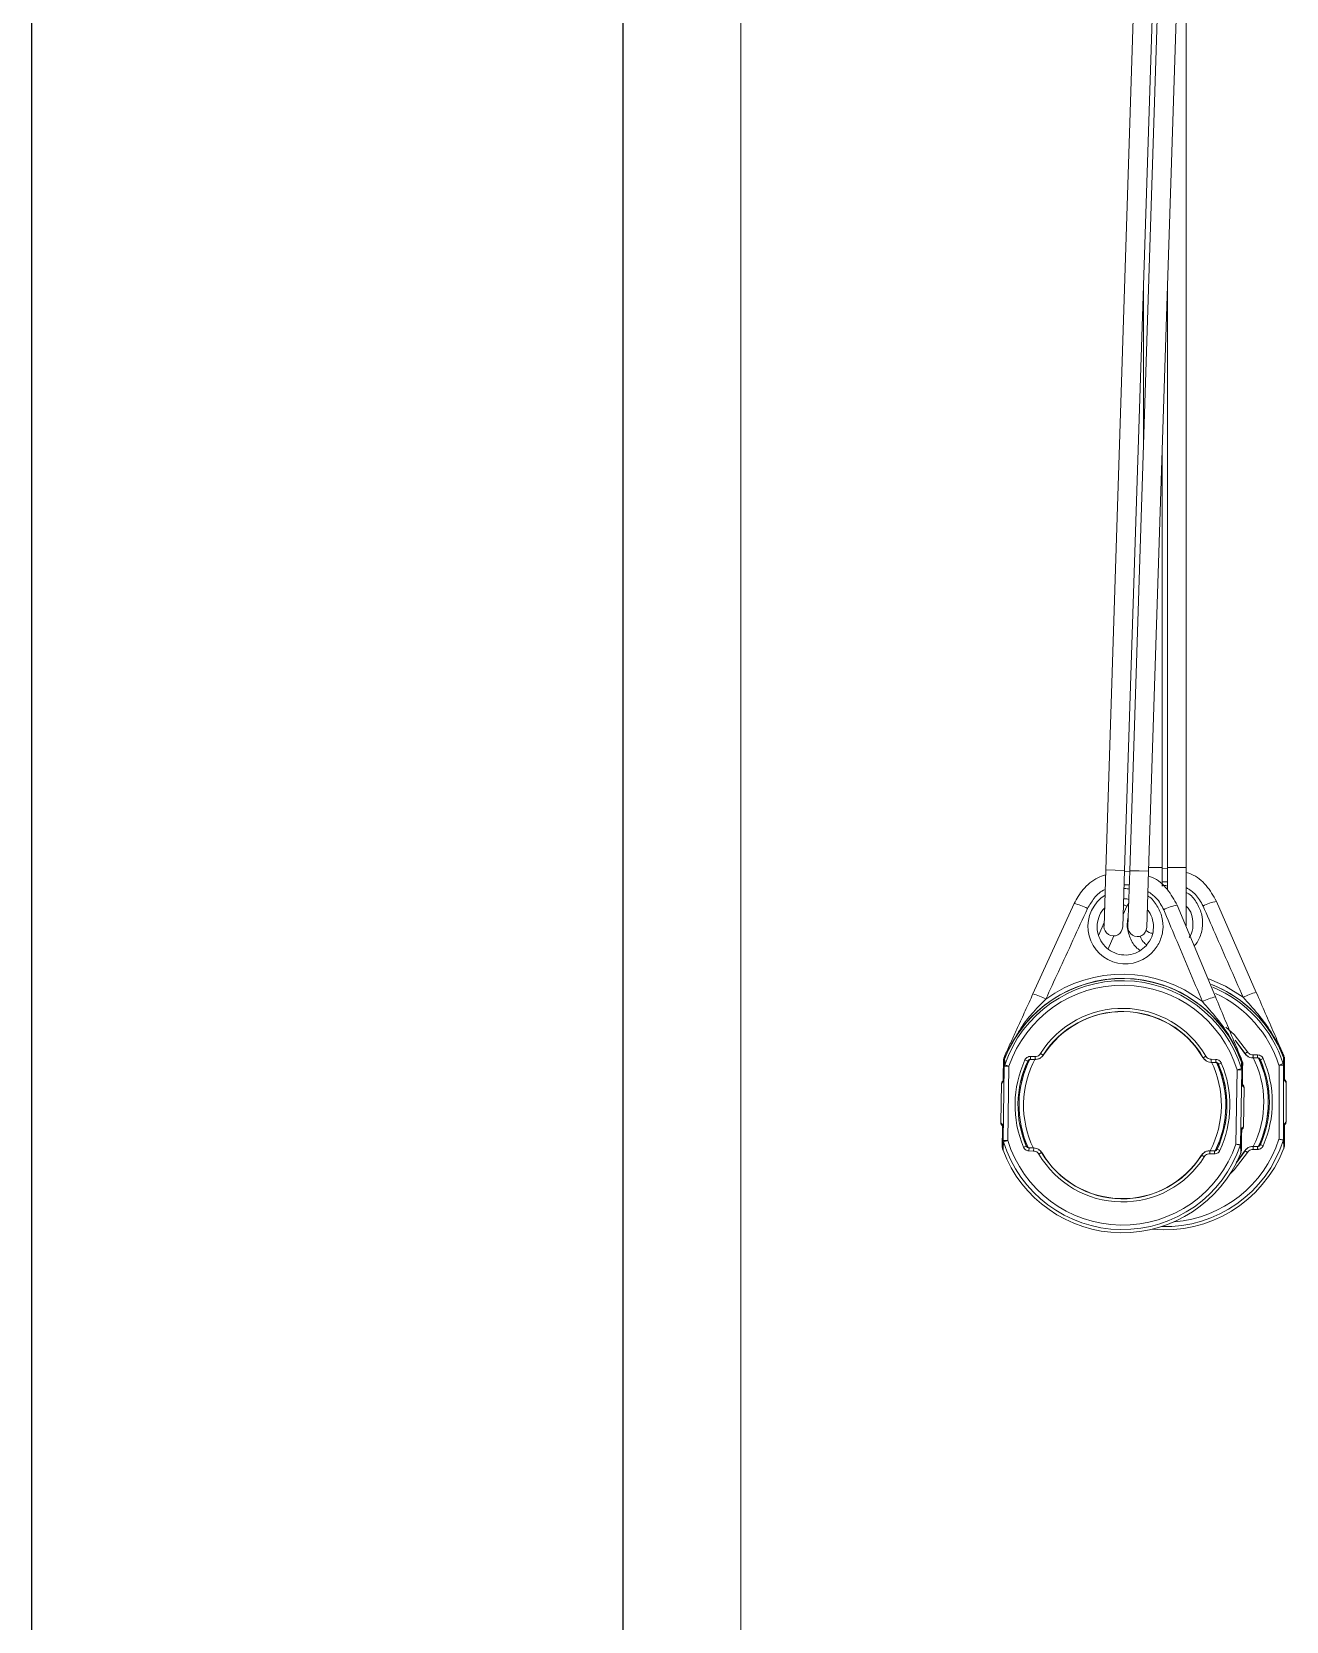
# Model space of a CAD drawing. Header units: millimetres. Extents: x -71336 to -35435, y -26189 to 22712.
# Drawn here: x -63671 to -63564.9, y -17714.4 to -17579.9 of the extents above; entities that cross this region are included whole.
import ezdxf

# ---------------------------------------------------------------- set-up
doc = ezdxf.new("R2010")
doc.units = ezdxf.units.MM
doc.layers.add('SC - Containment', color=30, linetype='Continuous')
doc.layers.add('SC - Equipment', color=7, linetype='Continuous', lineweight=13)

# ---------------------------------------------------------------- blocks, each defined once
blk = doc.blocks.new('CHIEF MSM1U - SIDE')
at = {"layer": 'SC - Equipment', "color": 146, "true_color": 0x105689}
for p, q in [((-37.68, -247.27), (-37.68, -336.3)), ((-37.38, -247.26), (-34.49, -336.62)), ((-32.9, -336.57), (-35.79, -247.21)), ((-35.34, -247.19), (-32.46, -336.55)), ((-30.87, -336.5), (-33.76, -247.14)), ((-36.1, -336.3), (-36.1, -286.81)), ((-34.07, -300.53), (-34.07, -286.78)), ((-35.65, -300.56), (-35.65, -336.3)), ((-37.68, -336.3), (-37.68, -341.07)), ((-36.89, -336.3), (-37.68, -336.3)), ((-36.1, -336.3), (-36.89, -336.3)), ((-36.1, -338.22), (-36.1, -336.3)), ((-36.1, -336.36), (-35.65, -336.37)), ((-35.65, -336.3), (-35.65, -337.87)), ((-34.5, -336.3), (-35.65, -336.3)), ((-33.69, -336.59), (-34.49, -336.62)), ((-34.49, -336.62), (-34.33, -341.38)), ((-32.9, -336.57), (-33.69, -336.59)), ((-32.75, -341.33), (-32.9, -336.57)), ((-32.9, -336.62), (-32.45, -336.63)), ((-30.87, -336.5), (-32.46, -336.55)), ((-32.46, -336.55), (-32.3, -341.31)), ((-30.72, -341.26), (-30.87, -336.5)), ((-35.65, -337.52), (-36.1, -337.51)), ((-32.42, -337.77), (-32.86, -337.77)), ((-43.6, -346.86), (-40.24, -339.16)), ((-40.15, -347.24), (-36.92, -339.49)), ((-32.65, -339.56), (-32.81, -339.31)), ((-32.34, -340.28), (-32.65, -339.56)), ((-28.19, -339.35), (-24.71, -346.99)), ((-37.68, -341.07), (-37.67, -341.24)), ((-30.73, -340.96), (-30.27, -341.99)), ((-31.06, -343.17), (-31.55, -342.07)), ((-41.82, -350.9), (-42.65, -352.02)), ((-45.71, -351.86), (-45.77, -351.83)), ((-43.72, -352.15), (-43.33, -352.15)), ((-43.72, -352.15), (-43.72, -352.4)), ((-43.33, -352.15), (-43.33, -352.4)), ((-42.87, -351.89), (-42.65, -352.02)), ((-42.65, -352.02), (-42.62, -352.01)), ((-42.62, -352.01), (-41.88, -350.99)), ((-42.18, -352.27), (-42.24, -352.24)), ((-39.34, -352.26), (-39.12, -352.39)), ((-25.61, -352.15), (-25.57, -352.17)), ((-25.36, -352.03), (-25.57, -352.17)), ((-24.89, -352.28), (-24.5, -352.28)), ((-24.5, -352.53), (-24.5, -352.28)), ((-22.52, -351.95), (-23.07, -350.99)), ((-22.52, -351.95), (-22.46, -351.92)), ((-45.99, -352.69), (-45.99, -352.86)), ((-45.99, -352.86), (-45.99, -353.7)), ((-45.99, -352.86), (-45.99, -353.7)), ((-45.99, -352.86), (-45.99, -352.86)), ((-45.94, -352.49), (-45.94, -352.45)), ((-45.92, -353.01), (-45.94, -352.49)), ((-45.92, -359.39), (-45.92, -353.01)), ((-45.53, -353.01), (-45.92, -353.01)), ((-45.9, -352.32), (-45.9, -352.35)), ((-45.89, -352.89), (-45.53, -353.01)), ((-45.53, -353.01), (-45.53, -359.29)), ((-44.18, -352.45), (-43.95, -352.56)), ((-43.72, -352.4), (-43.33, -352.4)), ((-42.92, -352.3), (-42.88, -352.28)), ((-42.45, -353.11), (-42.45, -353.28)), ((-42.45, -353.28), (-42.44, -354.12)), ((-42.45, -353.28), (-42.44, -354.12)), ((-42.45, -353.28), (-42.45, -353.28)), ((-42.41, -352.91), (-42.41, -352.87)), ((-42.38, -353.42), (-42.41, -352.91)), ((-42.28, -359.8), (-42.38, -353.42)), ((-41.98, -353.42), (-42.38, -353.42)), ((-42.37, -352.74), (-42.37, -352.77)), ((-42.35, -353.3), (-41.98, -353.42)), ((-41.98, -353.42), (-41.88, -359.7)), ((-40.65, -352.84), (-40.42, -352.94)), ((-40.19, -352.53), (-39.8, -352.52)), ((-40.19, -352.53), (-40.18, -352.79)), ((-40.18, -352.79), (-39.79, -352.78)), ((-39.8, -352.52), (-39.79, -352.78)), ((-39.39, -352.67), (-39.35, -352.65)), ((-39.12, -352.39), (-39.09, -352.37)), ((-25.33, -352.42), (-25.3, -352.44)), ((-24.89, -352.54), (-24.89, -352.28)), ((-24.89, -352.54), (-24.5, -352.53)), ((-24.44, -352.53), (-24.38, -352.6)), ((-24.26, -352.68), (-24.03, -352.57)), ((-22.68, -353.11), (-22.32, -352.98)), ((-22.28, -353.1), (-22.68, -353.11)), ((-22.58, -359.38), (-22.68, -353.11)), ((-22.31, -352.45), (-22.32, -352.41)), ((-22.27, -352.58), (-22.28, -353.1)), ((-22.28, -353.1), (-22.18, -359.38)), ((-22.27, -352.55), (-22.27, -352.58)), ((-22.22, -352.55), (-22.25, -352.42)), ((-22.2, -353.79), (-22.22, -352.8)), ((-22.2, -353.79), (-22.22, -352.8)), ((-22.22, -352.8), (-22.22, -352.8)), ((-46.01, -354.35), (-46.14, -354.48)), ((-46.14, -354.48), (-46.14, -357.82)), ((-46.14, -354.48), (-46.14, -357.82)), ((-46, -354.24), (-46.06, -354.3)), ((-45.99, -353.7), (-45.99, -353.7)), ((-42.44, -354.77), (-42.57, -354.9)), ((-42.57, -354.9), (-42.51, -358.24)), ((-42.57, -354.9), (-42.51, -358.24)), ((-42.44, -354.66), (-42.5, -354.72)), ((-42.44, -354.12), (-42.44, -354.12)), ((-23.74, -354.5), (-23.74, -354.47)), ((-22.2, -353.79), (-22.2, -353.79)), ((-22.17, -354.44), (-22.18, -354.4)), ((-22.05, -354.57), (-22.17, -354.44)), ((-22.12, -354.39), (-22.16, -354.35)), ((-21.99, -357.9), (-22.05, -354.57)), ((-21.99, -357.91), (-22.05, -354.57)), ((-46.14, -357.82), (-46.01, -357.94)), ((-46.06, -358), (-46.03, -358.03)), ((-45.99, -358.59), (-45.99, -359.58)), ((-45.99, -358.59), (-45.99, -359.58)), ((-45.99, -358.59), (-45.99, -358.59)), ((-42.51, -358.24), (-42.39, -358.36)), ((-42.44, -358.41), (-42.4, -358.45)), ((-22.12, -358.03), (-21.99, -357.91)), ((-22.12, -358.08), (-22.12, -358.03)), ((-22.12, -358.15), (-22.07, -358.09)), ((-22.11, -359.67), (-22.12, -358.68)), ((-22.11, -359.67), (-22.12, -358.68)), ((-22.12, -358.68), (-22.12, -358.68)), ((-45.97, -359.97), (-46, -359.83)), ((-45.99, -359.58), (-45.99, -359.58)), ((-45.92, -359.39), (-45.94, -359.96)), ((-44.18, -359.84), (-43.95, -359.74)), ((-43.85, -359.85), (-43.85, -359.85)), ((-43.78, -359.89), (-43.83, -359.82)), ((-43.33, -359.89), (-43.72, -359.89)), ((-43.72, -360.14), (-43.72, -359.89)), ((-43.33, -360.14), (-43.72, -360.14)), ((-43.33, -360.14), (-43.33, -359.89)), ((-42.89, -360.01), (-42.92, -359.99)), ((-42.65, -360.27), (-42.87, -360.4)), ((-42.62, -360.29), (-42.65, -360.27)), ((-42.65, -360.27), (-41.89, -361.31)), ((-41.93, -361.23), (-42.62, -360.29)), ((-42.36, -359.01), (-42.34, -360)), ((-42.36, -359.01), (-42.34, -360)), ((-42.36, -359.01), (-42.36, -359.01)), ((-42.34, -360), (-42.34, -360)), ((-42.31, -360.39), (-42.34, -360.25)), ((-42.28, -359.8), (-42.29, -360.38)), ((-40.53, -360.23), (-40.3, -360.12)), ((-40.2, -360.23), (-40.2, -360.23)), ((-40.13, -360.27), (-40.18, -360.2)), ((-39.67, -360.26), (-40.06, -360.27)), ((-40.06, -360.52), (-40.06, -360.27)), ((-39.67, -360.52), (-39.67, -360.26)), ((-25.18, -360.13), (-25.21, -360.15)), ((-24.38, -360.02), (-24.77, -360.02)), ((-24.77, -360.02), (-24.76, -360.28)), ((-24.37, -360.27), (-24.76, -360.28)), ((-24.38, -360.02), (-24.37, -360.27)), ((-24.26, -359.94), (-24.32, -360.02)), ((-24.15, -359.86), (-23.91, -359.96)), ((-22.21, -359.5), (-22.58, -359.38)), ((-22.58, -359.38), (-22.18, -359.38)), ((-22.18, -359.38), (-22.15, -360.04)), ((-22.17, -360.19), (-22.18, -360.22)), ((-22.12, -360.06), (-22.1, -359.92)), ((-22.11, -359.67), (-22.11, -359.67)), ((-39.67, -360.52), (-40.06, -360.52)), ((-39.23, -360.38), (-39.26, -360.36)), ((-38.99, -360.63), (-39.2, -360.77)), ((-38.95, -360.65), (-38.99, -360.63)), ((-25.44, -360.42), (-25.47, -360.43)), ((-25.44, -360.42), (-25.22, -360.54))]:
    blk.add_line(p, q, dxfattribs=at)
at = {"layer": 'SC - Equipment', "color": 146, "true_color": 0x105689, "flags": 128}
for points in [[(-32.65, -339.56), (-32.43, -339.47), (-32.36, -339.44)], [(-42.5, -347.28), (-41, -346.33), (-39.59, -345.72)], [(-42.87, -351.89), (-41.73, -350.42), (-41.04, -349.79)], [(-46.01, -354.35), (-46.01, -354.3), (-45.99, -354.26)], [(-42.44, -354.77), (-42.44, -354.72), (-42.43, -354.67)], [(-46, -358.03), (-46.01, -357.99), (-46.01, -357.94)], [(-42.37, -358.45), (-42.38, -358.41), (-42.39, -358.36)], [(-23.7, -358.13), (-23.7, -358.13), (-23.7, -358.12)], [(-41.39, -362.2), (-41.73, -361.87), (-42.87, -360.4)]]:
    blk.add_lwpolyline(points, dxfattribs=at)
at = {"layer": 'SC - Equipment', "color": 146, "true_color": 0x105689}
for centre, radius, start, end in [((-32.52, -341.29), 3.16, 225.9651, 57.1397), ((-41.04, -343.29), 4.21, 62.4653, 79.0136), ((-37.65, -343.63), 4.21, 63.39, 79.9384), ((-27.32, -343.46), 4.21, 101.9111, 118.4595), ((-33.54, -341.35), 0.794, 181.8517, 1.8517), ((-31.51, -341.29), 0.794, 181.8517, 1.8517), ((-34.86, -341.07), 0.794, 273.0076, 315.9489), ((-32.28, -356.4), 11.07, 54.1628, 127.6867), ((-35.87, -356.15), 10.72, 111.7273, 159.2788), ((-35.87, -356.15), 10.53, 112.6735, 161.9812), ((-35.87, -356.15), 10.71, 111.6261, 141.6196), ((-45.41, -353.25), 6.65, 64.022, 74.1649), ((-32.28, -356.4), 10.72, 21.6459, 160.2036), ((-32.28, -356.4), 10.53, 18.9435, 162.906), ((-32.28, -356.4), 10.15, 18.9435, 162.906), ((-32.28, -356.4), 10.71, 30.4225, 142.5443), ((-35.87, -356.15), 10.15, 115.0419, 161.9812), ((-41.86, -353.66), 6.65, 64.9468, 75.0897), ((-32.28, -356.4), 8.19, 32.259, 149.5905), ((-22.79, -353.35), 6.65, 106.7598, 116.9027), ((-32.28, -356.4), 7.93, 32.259, 149.5905), ((-32.28, -356.4), 7.91, 32.493, 149.3565), ((-35.87, -356.15), 10.8, 158.5708, 159.1931), ((-45.56, -352.35), 0.395, 158.5723, 180.1023), ((-35.87, -356.15), 10.8, 156.4218, 158.5708), ((-35.87, -356.15), 10.73, 156.4218, 159.0986), ((-32.28, -356.4), 10.8, 157.3466, 159.4955), ((-32.28, -356.4), 10.73, 157.3466, 160.0234), ((-32.28, -356.4), 10.73, 21.8261, 24.5029), ((-32.28, -356.4), 10.8, 22.354, 24.5029), ((-36.27, -356.15), 10.4, 158.5708, 159.2097), ((-45.7, -352.46), 0.248, 144.864, 178.1058), ((-45.66, -352.5), 0.283, 149.8813, 178.6726), ((-45.66, -353.01), 0.259, 151.1111, 178.5153), ((-35.87, -356.15), 9.09, 156.0304, 203.9696), ((-35.87, -356.15), 8.84, 156.0304, 203.9696), ((-35.87, -356.15), 8.75, 154.4318, 205.7744), ((-35.87, -356.15), 8.77, 157.6044, 164.2684), ((-35.87, -356.15), 8.37, 152.6578, 206.6101), ((-32.68, -356.41), 10.4, 159.4955, 160.1344), ((-32.28, -356.4), 10.8, 159.4955, 160.1178), ((-42.02, -352.76), 0.395, 159.497, 181.027), ((-42.16, -352.87), 0.248, 145.7887, 179.0306), ((-42.12, -352.91), 0.283, 150.806, 179.5974), ((-42.12, -353.43), 0.259, 152.0359, 179.44), ((-32.28, -356.4), 9.09, 156.9551, 204.8944), ((-32.28, -356.4), 8.84, 156.9551, 204.8944), ((-32.28, -356.4), 8.75, 155.189, 206.2229), ((-32.28, -356.4), 8.77, 158.5291, 165.1931), ((-32.28, -356.4), 8.37, 153.8638, 207.4895), ((-32.28, -356.4), 8.37, 334.1867, 28.3188), ((-32.28, -356.4), 8.75, 335.7225, 26.6432), ((-32.28, -356.4), 8.84, 336.9551, 24.8944), ((-32.28, -356.4), 8.77, 16.6563, 23.3204), ((-32.28, -356.4), 9.09, 336.9551, 24.8944), ((-22.52, -352.56), 0.248, 2.8189, 36.0608), ((-22.54, -353.11), 0.259, 2.4095, 29.8136), ((-22.56, -352.59), 0.283, 2.2521, 31.0435), ((-22.66, -352.45), 0.395, 0.8225, 22.3525), ((-32.28, -356.4), 10.8, 21.662, 22.354), ((-31.88, -356.39), 10.4, 21.6697, 22.354), ((-45.88, -354.48), 0.254, 135.0034, 180.044), ((-35.87, -356.15), 8.75, 168.4467, 191.5533), ((-42.31, -354.89), 0.254, 135.9281, 180.9687), ((-32.28, -356.4), 8.75, 169.3714, 192.4781), ((-22.3, -354.57), 0.254, 0.8807, 45.9213), ((-45.88, -357.82), 0.254, 179.956, 224.9966), ((-35.87, -356.15), 8.77, 195.7316, 202.3956), ((-42.26, -358.23), 0.254, 180.8807, 225.9213), ((-32.28, -356.4), 8.77, 196.6563, 203.3204), ((-32.28, -356.4), 8.77, 338.5291, 345.1931), ((-22.25, -357.91), 0.254, 315.9281, 0.9687), ((-36.27, -356.15), 10.4, 200.7449, 201.5259), ((-35.87, -356.15), 10.8, 200.7372, 201.4906), ((-35.87, -356.15), 10.8, 201.4906, 275.5682), ((-35.87, -356.15), 10.53, 197.6852, 271.56), ((-35.87, -356.15), 10.15, 198.0188, 265.551), ((-32.68, -356.41), 10.4, 201.6697, 202.4507), ((-32.28, -356.4), 10.53, 198.6099, 342.906), ((-32.28, -356.4), 10.8, 202.4154, 339.286), ((-32.28, -356.4), 10.15, 198.9435, 342.906), ((-22.44, -359.38), 0.259, 332.0359, 359.44), ((-32.28, -356.4), 10.8, 339.4353, 340.1875), ((-31.88, -356.39), 10.4, 339.4547, 340.1798), ((-32.28, -356.4), 10.8, 201.662, 202.4154), ((-32.28, -356.4), 8.19, 212.259, 329.5905), ((-32.28, -356.4), 7.93, 212.259, 329.5905), ((-32.28, -356.4), 7.91, 212.493, 329.3565)]:
    blk.add_arc(centre, radius, start, end, dxfattribs=at)
for centre, major_axis, start_param, end_param in [((-22.2, -352.8), (-0.011, 0.651), 1.182438, 1.570796), ((-46.01, -353.7), (0, 0.651), 3.167773, 3.841503), ((-46.01, -353.7), (0, 0.651), 3.841503, 4.712389), ((-42.46, -354.12), (-0.011, 0.651), 3.841503, 4.712389), ((-42.46, -354.12), (-0.011, 0.651), 3.167773, 3.841503), ((-22.18, -353.79), (-0.011, 0.651), 1.570796, 2.759737), ((-22.18, -353.79), (-0.011, 0.651), 2.759737, 3.115413), ((-46.01, -358.59), (0, 0.651), 5.901329, 6.257005), ((-46.01, -358.59), (0, 0.651), 4.712389, 5.901329), ((-42.38, -359.01), (-0.011, 0.651), 5.901329, 6.257005), ((-42.38, -359.01), (-0.011, 0.651), 4.712389, 5.901329), ((-22.11, -358.68), (-0.011, 0.651), 0.69991, 1.570796), ((-22.11, -358.68), (-0.011, 0.651), 0.02618, 0.69991), ((-46.01, -359.58), (0, 0.651), 4.324031, 4.712389), ((-42.36, -360), (-0.011, 0.651), 4.324031, 4.712389), ((-22.09, -359.67), (-0.011, 0.651), 1.570796, 1.959154)]:
    blk.add_ellipse(centre, major_axis=major_axis, ratio=0.026186, start_param=start_param, end_param=end_param, dxfattribs=at)
for points, knots in [([(-40.24, -339.16), (-39.97, -338.7), (-39.44, -337.77), (-38.47, -336.95), (-37.82, -336.76), (-37.68, -336.72)], [0, 0, 0, 0, 0.440898, 0.882048, 1, 1, 1, 1]), ([(-36.92, -339.49), (-36.66, -339.02), (-36.15, -338.09), (-35.21, -337.26), (-34.59, -337.06), (-34.47, -337.03)], [0, 0, 0, 0, 0.450055, 0.900367, 1, 1, 1, 1]), ([(-30.86, -336.93), (-30.63, -337), (-29.9, -337.23), (-28.92, -338.07), (-28.42, -338.94), (-28.19, -339.35)], [0, 0, 0, 0, 0.188417, 0.619445, 1, 1, 1, 1]), ([(-37.68, -338), (-37.96, -338.17), (-38.56, -338.57), (-38.91, -339.21), (-39.1, -339.56)], [0, 0, 0, 0, 0.449261, 1, 1, 1, 1]), ([(-38.36, -342.93), (-38.52, -342.74), (-38.68, -342.54), (-38.93, -341.98), (-39.11, -341.27), (-39.02, -340.18), (-38.56, -339.22), (-38.08, -338.6), (-37.72, -338.42), (-37.68, -338.4)], [0, 0, 0, 0, 0.146712, 0.147928, 0.35576, 0.56315, 0.770134, 0.976842, 1, 1, 1, 1]), ([(-36.1, -337.87), (-35.99, -337.84), (-35.85, -337.8), (-35.72, -337.84), (-35.68, -337.84)], [0, 0, 0, 0, 0.746695, 1, 1, 1, 1]), ([(-34.43, -338.32), (-34.68, -338.49), (-35.26, -338.89), (-35.59, -339.51), (-35.77, -339.87)], [0, 0, 0, 0, 0.432832, 1, 1, 1, 1]), ([(-34.72, -343.56), (-34.74, -343.54), (-35.03, -343.26), (-35.26, -342.93), (-35.56, -342.28), (-35.76, -341.58), (-35.69, -340.49), (-35.24, -339.52), (-34.78, -338.9), (-34.44, -338.72), (-34.42, -338.71)], [0, 0, 0, 0, 0.020469, 0.213389, 0.214521, 0.408237, 0.601541, 0.794467, 0.987136, 1, 1, 1, 1]), ([(-32.85, -338.13), (-32.73, -338.1), (-32.58, -338.06), (-32.43, -338.09), (-32.41, -338.09)], [0, 0, 0, 0, 0.816621, 1, 1, 1, 1]), ([(-29.33, -339.76), (-29.5, -339.47), (-29.87, -338.84), (-30.44, -338.29), (-30.81, -338.16), (-30.82, -338.16)], [0, 0, 0, 0, 0.467319, 0.997172, 1, 1, 1, 1]), ([(-39.1, -339.56), (-39.44, -340.33), (-40.57, -342.9), (-41.71, -345.48), (-42.5, -347.28)], [0, 0, 0, 0, 0.300592, 1, 1, 1, 1]), ([(-35.77, -339.87), (-36.1, -340.65), (-37.19, -343.24), (-38.28, -345.83), (-39.05, -347.64)], [0, 0, 0, 0, 0.300592, 1, 1, 1, 1]), ([(-37.68, -339.56), (-37.74, -339.62), (-37.99, -339.87), (-38.22, -340.47), (-38.28, -341.26), (-38.17, -341.89), (-37.96, -342.17), (-37.92, -342.23)], [0, 0, 0, 0, 0.0858, 0.363818, 0.642838, 0.922609, 1, 1, 1, 1]), ([(-34.38, -339.87), (-34.43, -339.92), (-34.67, -340.17), (-34.87, -340.76), (-34.94, -341.56), (-34.72, -342.39), (-34.35, -342.83), (-34.16, -343.05)], [0, 0, 0, 0, 0.060354, 0.288365, 0.517198, 0.746647, 1, 1, 1, 1]), ([(-34.16, -343.05), (-33.97, -343.2), (-33.57, -343.52), (-32.8, -343.73), (-32, -343.69), (-31.24, -343.38), (-30.64, -342.85), (-30.24, -342.14), (-30.1, -341.33), (-30.24, -340.53), (-30.5, -339.99), (-30.73, -339.77), (-30.76, -339.73)], [0, 0, 0, 0, 0.099037, 0.208993, 0.318339, 0.427519, 0.537127, 0.647413, 0.758185, 0.869068, 0.979738, 1, 1, 1, 1]), ([(-32.38, -338.96), (-32.42, -338.95), (-32.56, -338.92), (-32.71, -338.96), (-32.82, -338.99)], [0, 0, 0, 0, 0.26626, 1, 1, 1, 1]), ([(-25.8, -347.43), (-26.15, -346.66), (-27.33, -344.1), (-28.51, -341.55), (-29.33, -339.76)], [0, 0, 0, 0, 0.300595, 1, 1, 1, 1]), ([(-32.77, -340.49), (-32.73, -340.68), (-32.62, -341.22), (-32.85, -342.13), (-33.25, -342.92), (-33.66, -343.24), (-33.78, -343.33)], [0, 0, 0, 0, 0.18377, 0.519657, 0.854348, 1, 1, 1, 1]), ([(-34.32, -342.83), (-34.22, -342.75), (-33.98, -342.57), (-33.84, -342.28), (-33.77, -342.11)], [0, 0, 0, 0, 0.390646, 1, 1, 1, 1]), ([(-45.77, -351.83), (-45.55, -351.32), (-45.07, -350.23), (-44.37, -348.63), (-43.86, -347.45), (-43.6, -346.86)], [0, 0, 0, 0, 0.301818, 0.649408, 1, 1, 1, 1]), ([(-42.5, -347.28), (-43.35, -348.22), (-44.4, -349.38), (-45.32, -351.01), (-45.58, -351.57), (-45.71, -351.86)], [0, 0, 0, 0, 0.672838, 0.831815, 1, 1, 1, 1]), ([(-42.24, -352.24), (-42.03, -351.73), (-41.57, -350.64), (-40.9, -349.02), (-40.4, -347.83), (-40.15, -347.24)], [0, 0, 0, 0, 0.301818, 0.649408, 1, 1, 1, 1]), ([(-39.05, -347.64), (-39.88, -348.59), (-40.92, -349.77), (-41.81, -351.42), (-42.06, -351.98), (-42.18, -352.27)], [0, 0, 0, 0, 0.672838, 0.831815, 1, 1, 1, 1]), ([(-23.07, -350.99), (-23.29, -350.57), (-23.73, -349.75), (-24.67, -348.57), (-25.39, -347.84), (-25.8, -347.43)], [0, 0, 0, 0, 0.318209, 0.614535, 1, 1, 1, 1]), ([(-24.71, -346.99), (-24.49, -347.47), (-24.05, -348.43), (-23.47, -349.71), (-22.95, -350.85), (-22.62, -351.57), (-22.46, -351.92)], [0, 0, 0, 0, 0.2849945, 0.5754634, 0.7867429, 1, 1, 1, 1]), ([(-45.92, -352.2), (-45.92, -352.21), (-45.92, -352.21), (-45.91, -352.27), (-45.9, -352.31), (-45.9, -352.32)], [0, 0, 0, 0, 0.440524, 0.858999, 1, 1, 1, 1]), ([(-44.18, -352.45), (-44.17, -352.43), (-44.14, -352.36), (-44.04, -352.26), (-43.89, -352.17), (-43.78, -352.16), (-43.72, -352.15)], [0, 0, 0, 0, 0.122133, 0.414826, 0.70741, 1, 1, 1, 1]), ([(-43.33, -352.15), (-43.27, -352.14), (-43.15, -352.13), (-42.98, -352.04), (-42.9, -351.94), (-42.87, -351.89)], [0, 0, 0, 0, 0.329528, 0.659049, 1, 1, 1, 1]), ([(-42.65, -352.02), (-42.71, -352.1), (-42.82, -352.24), (-43.06, -352.38), (-43.24, -352.4), (-43.33, -352.4)], [0, 0, 0, 0, 0.34096, 0.670462, 1, 1, 1, 1]), ([(-42.89, -352.26), (-42.86, -352.25), (-42.74, -352.19), (-42.67, -352.08), (-42.62, -352.01)], [0, 0, 0, 0, 0.290539, 1, 1, 1, 1]), ([(-39.8, -352.52), (-39.74, -352.52), (-39.62, -352.5), (-39.45, -352.41), (-39.38, -352.31), (-39.34, -352.26)], [0, 0, 0, 0, 0.329528, 0.659049, 1, 1, 1, 1]), ([(-25.61, -352.15), (-25.55, -352.23), (-25.48, -352.33), (-25.36, -352.39), (-25.32, -352.41)], [0, 0, 0, 0, 0.688679, 1, 1, 1, 1]), ([(-24.89, -352.54), (-24.98, -352.53), (-25.16, -352.51), (-25.41, -352.38), (-25.52, -352.24), (-25.57, -352.17)], [0, 0, 0, 0, 0.340959, 0.670462, 1, 1, 1, 1]), ([(-25.36, -352.03), (-25.32, -352.08), (-25.25, -352.18), (-25.08, -352.27), (-24.96, -352.28), (-24.89, -352.28)], [0, 0, 0, 0, 0.329528, 0.65905, 1, 1, 1, 1]), ([(-24.5, -352.28), (-24.48, -352.28), (-24.4, -352.28), (-24.26, -352.32), (-24.12, -352.42), (-24.06, -352.52), (-24.03, -352.57)], [0, 0, 0, 0, 0.1221331, 0.4148258, 0.7074102, 1, 1, 1, 1]), ([(-45.97, -352.31), (-45.97, -352.31), (-45.97, -352.32), (-45.98, -352.35), (-45.99, -352.4), (-45.99, -352.44), (-45.99, -352.46)], [0, 0, 0, 0, 0.027303, 0.150074, 0.602909, 1, 1, 1, 1]), ([(-45.99, -352.46), (-45.99, -352.47), (-45.99, -352.55), (-45.99, -352.63), (-45.99, -352.69)], [0, 0, 0, 0, 0.2489049, 1, 1, 1, 1]), ([(-45.94, -352.45), (-45.94, -352.44), (-45.95, -352.41), (-45.95, -352.36), (-45.95, -352.35), (-45.95, -352.35)], [0, 0, 0, 0, 0.148896, 0.572908, 1, 1, 1, 1]), ([(-45.9, -352.35), (-45.9, -352.51), (-45.9, -352.68), (-45.89, -352.87), (-45.89, -352.89)], [0, 0, 0, 0, 0.894684, 1, 1, 1, 1]), ([(-43.98, -352.81), (-43.95, -352.73), (-43.9, -352.61), (-43.85, -352.51), (-43.83, -352.48)], [0, 0, 0, 0, 0.662407, 1, 1, 1, 1]), ([(-43.72, -352.4), (-43.75, -352.41), (-43.81, -352.41), (-43.88, -352.46), (-43.93, -352.51), (-43.95, -352.55), (-43.95, -352.56)], [0, 0, 0, 0, 0.292529, 0.585206, 0.877925, 1, 1, 1, 1]), ([(-43.83, -352.48), (-43.85, -352.49), (-43.89, -352.51), (-43.93, -352.54), (-43.95, -352.56)], [0, 0, 0, 0, 0.463575, 1, 1, 1, 1]), ([(-42.43, -352.73), (-42.43, -352.73), (-42.44, -352.74), (-42.44, -352.77), (-42.46, -352.81), (-42.46, -352.85), (-42.46, -352.87)], [0, 0, 0, 0, 0.027303, 0.150074, 0.602909, 1, 1, 1, 1]), ([(-42.46, -352.87), (-42.46, -352.89), (-42.46, -352.97), (-42.46, -353.05), (-42.45, -353.11)], [0, 0, 0, 0, 0.248905, 1, 1, 1, 1]), ([(-42.41, -352.87), (-42.41, -352.86), (-42.41, -352.82), (-42.41, -352.77), (-42.42, -352.77), (-42.42, -352.77)], [0, 0, 0, 0, 0.148896, 0.572908, 1, 1, 1, 1]), ([(-42.39, -352.62), (-42.39, -352.62), (-42.39, -352.63), (-42.37, -352.68), (-42.37, -352.72), (-42.37, -352.74)], [0, 0, 0, 0, 0.4405243, 0.8589993, 1, 1, 1, 1]), ([(-42.37, -352.77), (-42.36, -352.92), (-42.36, -353.1), (-42.35, -353.29), (-42.35, -353.3)], [0, 0, 0, 0, 0.8946843, 1, 1, 1, 1]), ([(-40.65, -352.84), (-40.64, -352.82), (-40.6, -352.75), (-40.51, -352.64), (-40.36, -352.55), (-40.25, -352.54), (-40.19, -352.53)], [0, 0, 0, 0, 0.122133, 0.414826, 0.70741, 1, 1, 1, 1]), ([(-40.44, -353.19), (-40.41, -353.11), (-40.36, -353), (-40.31, -352.89), (-40.3, -352.86)], [0, 0, 0, 0, 0.662407, 1, 1, 1, 1]), ([(-40.18, -352.79), (-40.21, -352.79), (-40.27, -352.8), (-40.35, -352.84), (-40.39, -352.89), (-40.41, -352.93), (-40.42, -352.94)], [0, 0, 0, 0, 0.292529, 0.585206, 0.877925, 1, 1, 1, 1]), ([(-40.3, -352.86), (-40.32, -352.87), (-40.35, -352.9), (-40.39, -352.93), (-40.42, -352.94)], [0, 0, 0, 0, 0.4635748, 1, 1, 1, 1]), ([(-39.12, -352.39), (-39.18, -352.46), (-39.28, -352.61), (-39.53, -352.75), (-39.7, -352.77), (-39.79, -352.78)], [0, 0, 0, 0, 0.3409596, 0.6704624, 1, 1, 1, 1]), ([(-39.36, -352.63), (-39.33, -352.61), (-39.21, -352.56), (-39.14, -352.45), (-39.09, -352.37)], [0, 0, 0, 0, 0.290539, 1, 1, 1, 1]), ([(-24.26, -352.68), (-24.28, -352.65), (-24.31, -352.61), (-24.38, -352.55), (-24.44, -352.53), (-24.49, -352.53), (-24.5, -352.53)], [0, 0, 0, 0, 0.292529, 0.585205, 0.877925, 1, 1, 1, 1]), ([(-24.26, -352.68), (-24.28, -352.67), (-24.32, -352.64), (-24.36, -352.61), (-24.38, -352.6)], [0, 0, 0, 0, 0.536426, 1, 1, 1, 1]), ([(-24.38, -352.6), (-24.37, -352.64), (-24.32, -352.74), (-24.26, -352.85), (-24.23, -352.93)], [0, 0, 0, 0, 0.337593, 1, 1, 1, 1]), ([(-22.32, -352.41), (-22.32, -352.38), (-22.31, -352.32), (-22.3, -352.29), (-22.3, -352.29), (-22.3, -352.3)], [0, 0, 0, 0, 0.4222836, 0.8726154, 1, 1, 1, 1]), ([(-22.32, -352.98), (-22.32, -352.82), (-22.32, -352.64), (-22.31, -352.46), (-22.31, -352.45)], [0, 0, 0, 0, 0.894785, 1, 1, 1, 1]), ([(-22.27, -352.44), (-22.27, -352.44), (-22.27, -352.44), (-22.27, -352.46), (-22.27, -352.52), (-22.27, -352.55)], [0, 0, 0, 0, 0.123089, 0.563531, 1, 1, 1, 1]), ([(-46.11, -354.37), (-46.12, -354.4), (-46.14, -354.43), (-46.13, -354.47), (-46.13, -354.48)], [0, 0, 0, 0, 0.803893, 1, 1, 1, 1]), ([(-46.06, -354.3), (-46.08, -354.32), (-46.1, -354.34), (-46.11, -354.37), (-46.11, -354.37)], [0, 0, 0, 0, 0.9625045, 1, 1, 1, 1]), ([(-46, -354.18), (-46, -354.21), (-46, -354.26), (-46.01, -354.3), (-46.01, -354.3), (-46.01, -354.3)], [0, 0, 0, 0, 0.3629426, 0.7821928, 1, 1, 1, 1]), ([(-44.45, -354.39), (-44.45, -354.39), (-44.45, -354.38), (-44.44, -354.32), (-44.41, -354.18), (-44.37, -353.99), (-44.33, -353.84), (-44.31, -353.77)], [0, 0, 0, 0, 0.028195, 0.266164, 0.508547, 0.755144, 1, 1, 1, 1]), ([(-42.55, -354.79), (-42.56, -354.82), (-42.57, -354.85), (-42.57, -354.89), (-42.56, -354.9)], [0, 0, 0, 0, 0.803893, 1, 1, 1, 1]), ([(-42.5, -354.72), (-42.52, -354.74), (-42.54, -354.76), (-42.55, -354.79), (-42.55, -354.79)], [0, 0, 0, 0, 0.962505, 1, 1, 1, 1]), ([(-42.44, -354.6), (-42.44, -354.63), (-42.44, -354.68), (-42.44, -354.72), (-42.44, -354.72), (-42.44, -354.72)], [0, 0, 0, 0, 0.362943, 0.782193, 1, 1, 1, 1]), ([(-40.88, -354.79), (-40.88, -354.79), (-40.88, -354.77), (-40.88, -354.71), (-40.85, -354.57), (-40.81, -354.38), (-40.77, -354.23), (-40.76, -354.16)], [0, 0, 0, 0, 0.028195, 0.266164, 0.508547, 0.755144, 1, 1, 1, 1]), ([(-23.88, -353.89), (-23.86, -353.96), (-23.83, -354.08), (-23.8, -354.18), (-23.79, -354.22)], [0, 0, 0, 0, 0.61584, 1, 1, 1, 1]), ([(-23.79, -354.22), (-23.78, -354.28), (-23.76, -354.38), (-23.74, -354.46), (-23.74, -354.47), (-23.74, -354.47)], [0, 0, 0, 0, 0.460692, 0.816016, 1, 1, 1, 1]), ([(-23.79, -354.22), (-23.79, -354.24), (-23.77, -354.33), (-23.75, -354.44), (-23.73, -354.51), (-23.74, -354.52), (-23.74, -354.52)], [0, 0, 0, 0, 0.133642, 0.478768, 0.817611, 1, 1, 1, 1]), ([(-22.18, -354.4), (-22.18, -354.4), (-22.18, -354.4), (-22.18, -354.39), (-22.18, -354.38)], [0, 0, 0, 0, 0.33101, 1, 1, 1, 1]), ([(-46.12, -357.9), (-46.11, -357.91), (-46.11, -357.95), (-46.08, -357.98), (-46.06, -358)], [0, 0, 0, 0, 0.328341, 1, 1, 1, 1]), ([(-46.01, -357.99), (-46.01, -357.99), (-46.01, -357.99), (-46.01, -358), (-46, -358.01)], [0, 0, 0, 0, 0.33101, 1, 1, 1, 1]), ([(-44.31, -358.52), (-44.33, -358.45), (-44.37, -358.31), (-44.41, -358.11), (-44.44, -357.97), (-44.45, -357.92), (-44.45, -357.9), (-44.45, -357.9)], [0, 0, 0, 0, 0.244856, 0.491453, 0.733836, 0.971805, 1, 1, 1, 1]), ([(-42.49, -358.32), (-42.49, -358.33), (-42.48, -358.37), (-42.45, -358.4), (-42.44, -358.41)], [0, 0, 0, 0, 0.328341, 1, 1, 1, 1]), ([(-42.38, -358.41), (-42.38, -358.41), (-42.38, -358.41), (-42.38, -358.42), (-42.38, -358.42)], [0, 0, 0, 0, 0.33101, 1, 1, 1, 1]), ([(-40.68, -358.91), (-40.7, -358.84), (-40.74, -358.7), (-40.79, -358.51), (-40.82, -358.36), (-40.82, -358.31), (-40.83, -358.29), (-40.83, -358.29)], [0, 0, 0, 0, 0.244856, 0.491453, 0.733836, 0.971805, 1, 1, 1, 1]), ([(-23.68, -358.01), (-23.68, -358.02), (-23.68, -358.03), (-23.69, -358.14), (-23.72, -358.3), (-23.76, -358.48), (-23.79, -358.59), (-23.81, -358.64)], [0, 0, 0, 0, 0.214038, 0.426756, 0.638358, 0.851861, 1, 1, 1, 1]), ([(-22.12, -358.2), (-22.12, -358.17), (-22.12, -358.12), (-22.12, -358.08), (-22.12, -358.08), (-22.12, -358.08)], [0, 0, 0, 0, 0.362943, 0.782193, 1, 1, 1, 1]), ([(-22.07, -358.09), (-22.04, -358.06), (-22.02, -358.04), (-22.02, -358.01), (-22.01, -358.01)], [0, 0, 0, 0, 0.924451, 1, 1, 1, 1]), ([(-22.01, -358.01), (-22, -357.98), (-21.99, -357.95), (-22, -357.91), (-22, -357.91)], [0, 0, 0, 0, 0.796959, 1, 1, 1, 1]), ([(-45.94, -359.96), (-45.94, -359.98), (-45.94, -360.01), (-45.94, -360.05), (-45.93, -360.08), (-45.92, -360.1), (-45.92, -360.1)], [0, 0, 0, 0, 0.485417, 0.726958, 0.934926, 1, 1, 1, 1]), ([(-45.91, -359.35), (-45.91, -359.35), (-45.92, -359.35), (-45.92, -359.37), (-45.92, -359.39)], [0, 0, 0, 0, 0.423432, 1, 1, 1, 1]), ([(-45.91, -359.35), (-45.9, -359.34), (-45.86, -359.34), (-45.77, -359.32), (-45.65, -359.31), (-45.57, -359.29), (-45.53, -359.29), (-45.53, -359.29)], [0, 0, 0, 0, 0.25506, 0.510042, 0.76705, 0.986251, 1, 1, 1, 1]), ([(-43.72, -360.14), (-43.74, -360.14), (-43.82, -360.14), (-43.96, -360.09), (-44.1, -359.99), (-44.16, -359.89), (-44.18, -359.84)], [0, 0, 0, 0, 0.122133, 0.414826, 0.70741, 1, 1, 1, 1]), ([(-43.83, -359.82), (-43.87, -359.75), (-43.91, -359.64), (-43.96, -359.53), (-43.98, -359.49)], [0, 0, 0, 0, 0.663527, 1, 1, 1, 1]), ([(-43.95, -359.74), (-43.94, -359.76), (-43.91, -359.81), (-43.84, -359.87), (-43.77, -359.89), (-43.73, -359.89), (-43.72, -359.89)], [0, 0, 0, 0, 0.292529, 0.585205, 0.877925, 1, 1, 1, 1]), ([(-43.95, -359.74), (-43.93, -359.75), (-43.89, -359.78), (-43.85, -359.81), (-43.83, -359.82)], [0, 0, 0, 0, 0.536426, 1, 1, 1, 1]), ([(-43.33, -359.89), (-43.24, -359.9), (-43.05, -359.92), (-42.81, -360.06), (-42.7, -360.2), (-42.65, -360.27)], [0, 0, 0, 0, 0.340959, 0.670462, 1, 1, 1, 1]), ([(-42.87, -360.4), (-42.9, -360.36), (-42.98, -360.26), (-43.14, -360.16), (-43.27, -360.15), (-43.33, -360.14)], [0, 0, 0, 0, 0.329528, 0.65905, 1, 1, 1, 1]), ([(-42.62, -360.29), (-42.67, -360.21), (-42.74, -360.11), (-42.86, -360.05), (-42.9, -360.03)], [0, 0, 0, 0, 0.688679, 1, 1, 1, 1]), ([(-42.26, -359.76), (-42.27, -359.76), (-42.27, -359.77), (-42.28, -359.79), (-42.28, -359.8)], [0, 0, 0, 0, 0.423432, 1, 1, 1, 1]), ([(-42.26, -359.76), (-42.25, -359.76), (-42.22, -359.75), (-42.12, -359.74), (-42.01, -359.72), (-41.92, -359.7), (-41.88, -359.7), (-41.88, -359.7)], [0, 0, 0, 0, 0.25506, 0.510042, 0.76705, 0.986251, 1, 1, 1, 1]), ([(-40.06, -360.52), (-40.08, -360.52), (-40.16, -360.52), (-40.3, -360.48), (-40.44, -360.38), (-40.5, -360.28), (-40.53, -360.23)], [0, 0, 0, 0, 0.122133, 0.414826, 0.70741, 1, 1, 1, 1]), ([(-40.18, -360.2), (-40.21, -360.13), (-40.26, -360.03), (-40.31, -359.91), (-40.33, -359.87)], [0, 0, 0, 0, 0.663527, 1, 1, 1, 1]), ([(-40.3, -360.12), (-40.28, -360.15), (-40.26, -360.2), (-40.18, -360.25), (-40.12, -360.27), (-40.08, -360.27), (-40.06, -360.27)], [0, 0, 0, 0, 0.292529, 0.585205, 0.877925, 1, 1, 1, 1]), ([(-40.3, -360.12), (-40.28, -360.14), (-40.24, -360.16), (-40.2, -360.19), (-40.18, -360.2)], [0, 0, 0, 0, 0.536426, 1, 1, 1, 1]), ([(-39.67, -360.26), (-39.58, -360.27), (-39.4, -360.29), (-39.15, -360.42), (-39.04, -360.56), (-38.99, -360.63)], [0, 0, 0, 0, 0.3409593, 0.6704623, 1, 1, 1, 1]), ([(-25.2, -360.17), (-25.23, -360.19), (-25.35, -360.25), (-25.42, -360.36), (-25.47, -360.43)], [0, 0, 0, 0, 0.290539, 1, 1, 1, 1]), ([(-25.44, -360.42), (-25.39, -360.34), (-25.28, -360.19), (-25.03, -360.05), (-24.86, -360.03), (-24.77, -360.02)], [0, 0, 0, 0, 0.3409596, 0.6704624, 1, 1, 1, 1]), ([(-24.76, -360.28), (-24.82, -360.28), (-24.95, -360.3), (-25.11, -360.39), (-25.18, -360.49), (-25.22, -360.54)], [0, 0, 0, 0, 0.329528, 0.659049, 1, 1, 1, 1]), ([(-24.38, -360.02), (-24.35, -360.01), (-24.29, -360.01), (-24.22, -359.96), (-24.17, -359.91), (-24.15, -359.87), (-24.15, -359.86)], [0, 0, 0, 0, 0.292529, 0.585206, 0.877925, 1, 1, 1, 1]), ([(-23.91, -359.96), (-23.92, -359.98), (-23.96, -360.06), (-24.05, -360.16), (-24.2, -360.25), (-24.32, -360.26), (-24.37, -360.27)], [0, 0, 0, 0, 0.122133, 0.414826, 0.70741, 1, 1, 1, 1]), ([(-24.12, -359.61), (-24.15, -359.69), (-24.2, -359.81), (-24.25, -359.91), (-24.26, -359.94)], [0, 0, 0, 0, 0.662407, 1, 1, 1, 1]), ([(-24.26, -359.94), (-24.25, -359.93), (-24.21, -359.9), (-24.17, -359.88), (-24.15, -359.86)], [0, 0, 0, 0, 0.463575, 1, 1, 1, 1]), ([(-22.18, -360.22), (-22.19, -360.07), (-22.2, -359.84), (-22.21, -359.58), (-22.21, -359.5)], [0, 0, 0, 0, 0.653758, 1, 1, 1, 1]), ([(-22.17, -360.19), (-22.16, -360.15), (-22.15, -360.1), (-22.15, -360.05), (-22.15, -360.04)], [0, 0, 0, 0, 0.96732, 1, 1, 1, 1]), ([(-42.29, -360.38), (-42.29, -360.4), (-42.29, -360.42), (-42.28, -360.47), (-42.27, -360.5), (-42.26, -360.51), (-42.26, -360.52)], [0, 0, 0, 0, 0.485417, 0.726958, 0.934926, 1, 1, 1, 1]), ([(-39.2, -360.77), (-39.24, -360.72), (-39.31, -360.63), (-39.48, -360.53), (-39.61, -360.52), (-39.67, -360.52)], [0, 0, 0, 0, 0.329528, 0.65905, 1, 1, 1, 1]), ([(-38.95, -360.65), (-39.01, -360.58), (-39.08, -360.47), (-39.2, -360.41), (-39.24, -360.4)], [0, 0, 0, 0, 0.688679, 1, 1, 1, 1])]:
    blk.add_open_spline(points, degree=3, knots=knots, dxfattribs=at)

msp = doc.modelspace()

# ---------------------------------------------------------------- linework, layer by layer
at = {"color": 7, "linetype": 'Continuous', "lineweight": 0, "ltscale": 3}
msp.add_line((-63611.023, -16019.268), (-63611.023, -18768.854), dxfattribs=at)
at = {"layer": 'SC - Containment', "ltscale": 0.2}
msp.add_lwpolyline([(-63671.023, -15839.354), (-63621.023, -15839.354), (-63621.023, -18958.681), (-63671.023, -18958.681)], close=True, dxfattribs=at)

# ---------------------------------------------------------------- block references
at = {"layer": 'SC - Equipment', "xscale": -1}
msp.add_blockref('CHIEF MSM1U - SIDE', (-63611.023, -17314.316), dxfattribs=at)

doc.saveas('drawing.dxf')
